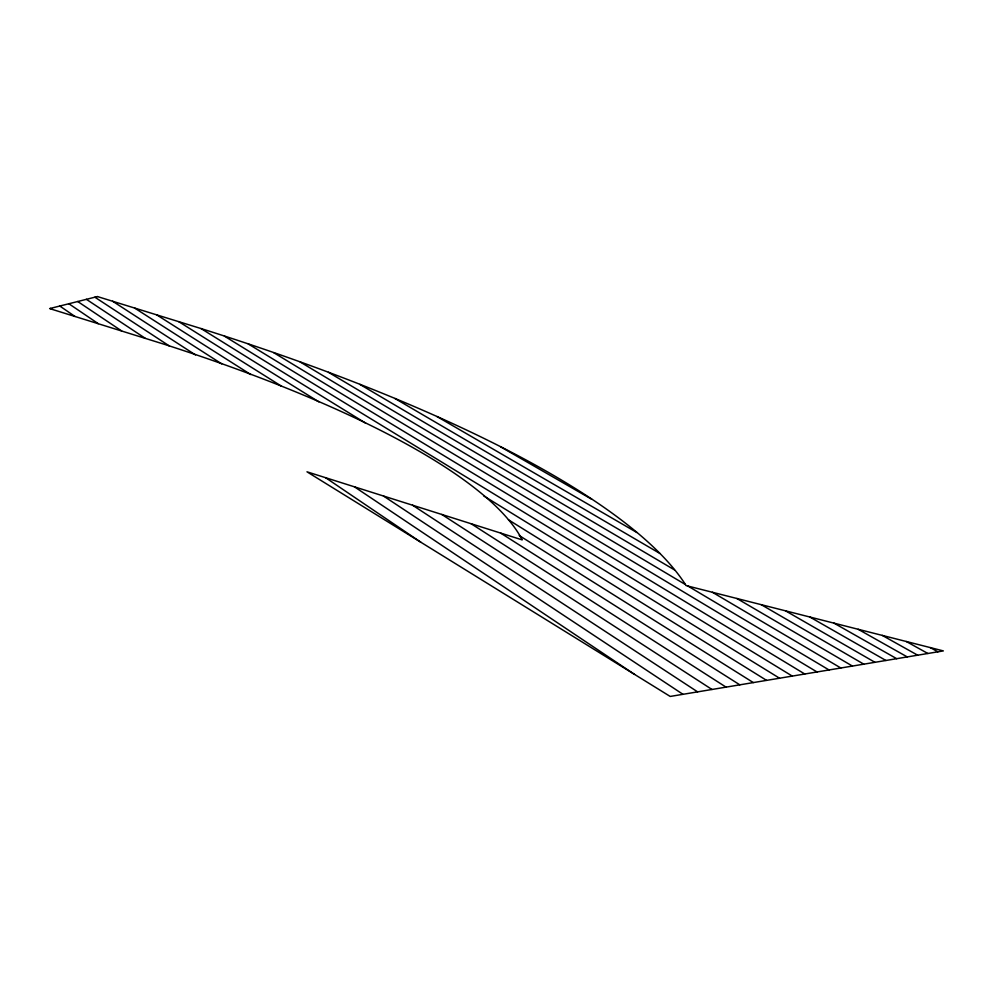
<?xml version="1.0" encoding="UTF-8"?>
<svg xmlns="http://www.w3.org/2000/svg" width="993" height="993" viewBox="0 0 993 993"><rect width="100%" height="100%" fill="white"/><g stroke="black" fill="none" stroke-linecap="round" stroke-linejoin="round"><path stroke-width="1.49" d="M930.267 647.585L937.926 651.818M906.286 641.503L927.884 653.493M882.256 635.396L917.669 655.194M858.175 629.289L907.279 656.932M834.021 623.157L896.704 658.694M809.829 617.013L885.93 660.482M500.757 446.9L591.84 499.33M785.562 610.856L874.97 662.319M436.97 416.539L636.861 532.509M761.246 604.675L863.798 664.168M394.941 398.503L659.886 553.461M736.88 598.494L852.428 666.067M359.913 384.415L674.433 569.87M712.44 592.287L840.848 668.004M328.435 372.288L685.369 584.529M687.95 586.069L829.043 669.965M300.109 361.936L817.028 671.976M273.658 352.639L804.777 674.011M248.225 343.913L792.29 676.096M224.381 336.106L365.635 423.142M483.79 495.954L779.555 678.219M200.996 328.534L318.852 401.867M508.441 519.798L766.571 680.379M178.715 321.633L281.565 386.24M519.227 535.525L753.327 682.588M156.571 314.781L250.77 374.56M500.584 533.055L739.822 684.835M134.552 308.004L221.712 363.86M471.116 523.733L726.044 687.131M112.606 301.227L195.472 354.911M441.773 514.448L711.981 689.477M94.869 297.192L169.431 346.023M412.542 505.201L697.632 691.873M86.391 299.327L145.201 338.265M383.447 496.004L682.973 694.318M77.727 301.512L121.642 330.93M354.464 486.843L634.564 674.408M68.865 303.746L98.257 323.668M325.605 477.707L420.821 542.215M59.791 306.03L74.959 316.444M50.494 308.376L51.735 309.233M97.426 296.559L49.65 308.587L165.235 344.583A659.575 161.834 11.9 0 1 522.206 539.894L306.974 471.812L670.201 696.441L943.35 650.911L686.126 585.597A878.582 221.513 11.7 0 0 200.338 328.335L97.426 296.559"/></g></svg>
